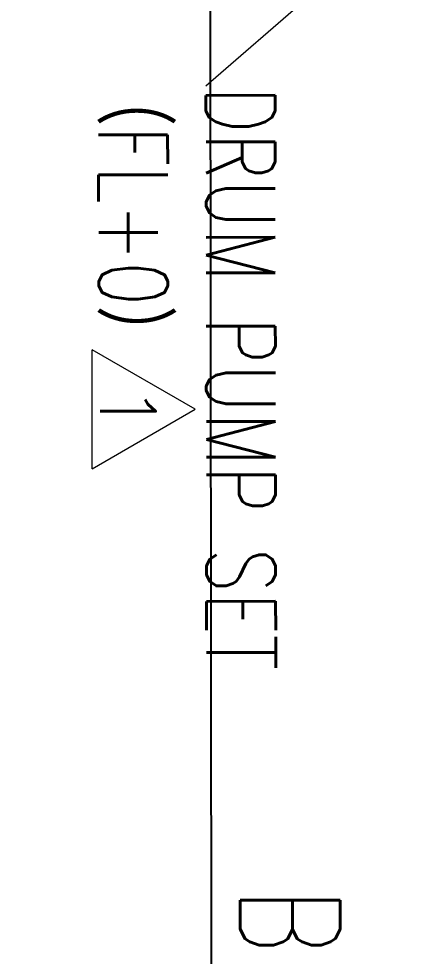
# Model space of a CAD drawing. Header units: feet. Extents: x -99009 to 3252343, y -11094690 to 9035152.
# Drawn here: x 2516119 to 2517054, y -1982823 to -1980651 of the extents above; entities that cross this region are included whole.
import ezdxf
from ezdxf.enums import TextEntityAlignment as Align

# ---------------------------------------------------------------- set-up
doc = ezdxf.new("R2010")
doc.units = ezdxf.units.FT
doc.layers.add('1', color=1, linetype='Continuous')
doc.layers.add('K-LINE', color=7, linetype='Continuous')
doc.layers.add('K-SYMBOL', color=7, linetype='Continuous', lineweight=18)
doc.styles.add('K-DIM-4', font='simplex.shx', dxfattribs={"width": 0.75, "bigfont": 'extfont.shx'})
doc.styles.add('K-TXT', font='simplex.shx', dxfattribs={"width": 0.75, "height": 2.5, "bigfont": 'extfont.shx'})

# ---------------------------------------------------------------- blocks, each defined once
blk = doc.blocks.new('K24582844cd348')
at = {"layer": 'K-SYMBOL', "color": 1, "linetype": 'Continuous', "lineweight": 15}
for p, q in [((-2.8, 4.9), (-140.5, -233.5)), ((134.8, -233.5), (-2.8, 4.9)), ((134.8, -233.5), (-140.5, -233.5))]:
    blk.add_line(p, q, dxfattribs=at)
at = {"layer": 'K-SYMBOL', "color": 1, "linetype": 'Continuous', "lineweight": 25, "style": 'K-TXT'}
blk.add_text('1', height=128, dxfattribs=at).set_placement((-3.8, -214.7), align=Align.CENTER)

msp = doc.modelspace()

# ---------------------------------------------------------------- linework, layer by layer
at = {"layer": '1'}
msp.add_arc((2520410.24778, -1978395.99612), 100000, 84.1346387202, 194.3871675539, dxfattribs=at)
at = {"layer": 'K-LINE', "color": 4, "ltscale": 300}
msp.add_line((2516550.32319, -1970125.75888), (2516568.10032, -1985783.36334), dxfattribs=at)
at = {"layer": 'K-LINE', "color": 2, "linetype": 'Continuous', "lineweight": 15}
msp.add_line((2517364.25018, -1980100.91502), (2516552.34384, -1980807.01953), dxfattribs=at)

# ---------------------------------------------------------------- block references
at = {"layer": 'K-LINE', "color": 3, "linetype": 'Continuous', "lineweight": 25, "rotation": 270.0650517140735}
msp.add_blockref('K24582844cd348', (2516522.92791, -1981558.29095), dxfattribs=at)

# ---------------------------------------------------------------- texts
at = {"layer": 'K-LINE', "color": 3, "lineweight": 15, "style": 'K-DIM-4', "width": 0.75}
for s, p in [('DRUM PUMP SET', (2516552.8444, -1980807.51897)), ('（FL+0）', (2516303.96922, -1980767.18566))]:
    msp.add_text(s, height=160, rotation=270.06505171, dxfattribs=at).set_placement(p)
at = {"layer": 'K-LINE', "color": 4, "lineweight": 40, "style": 'K-DIM-4', "width": 0.75}
msp.add_text('B', height=231.28973, rotation=270.06505171, dxfattribs=at).set_placement((2516632.11142, -1982663.38798))

doc.saveas('drawing.dxf')
